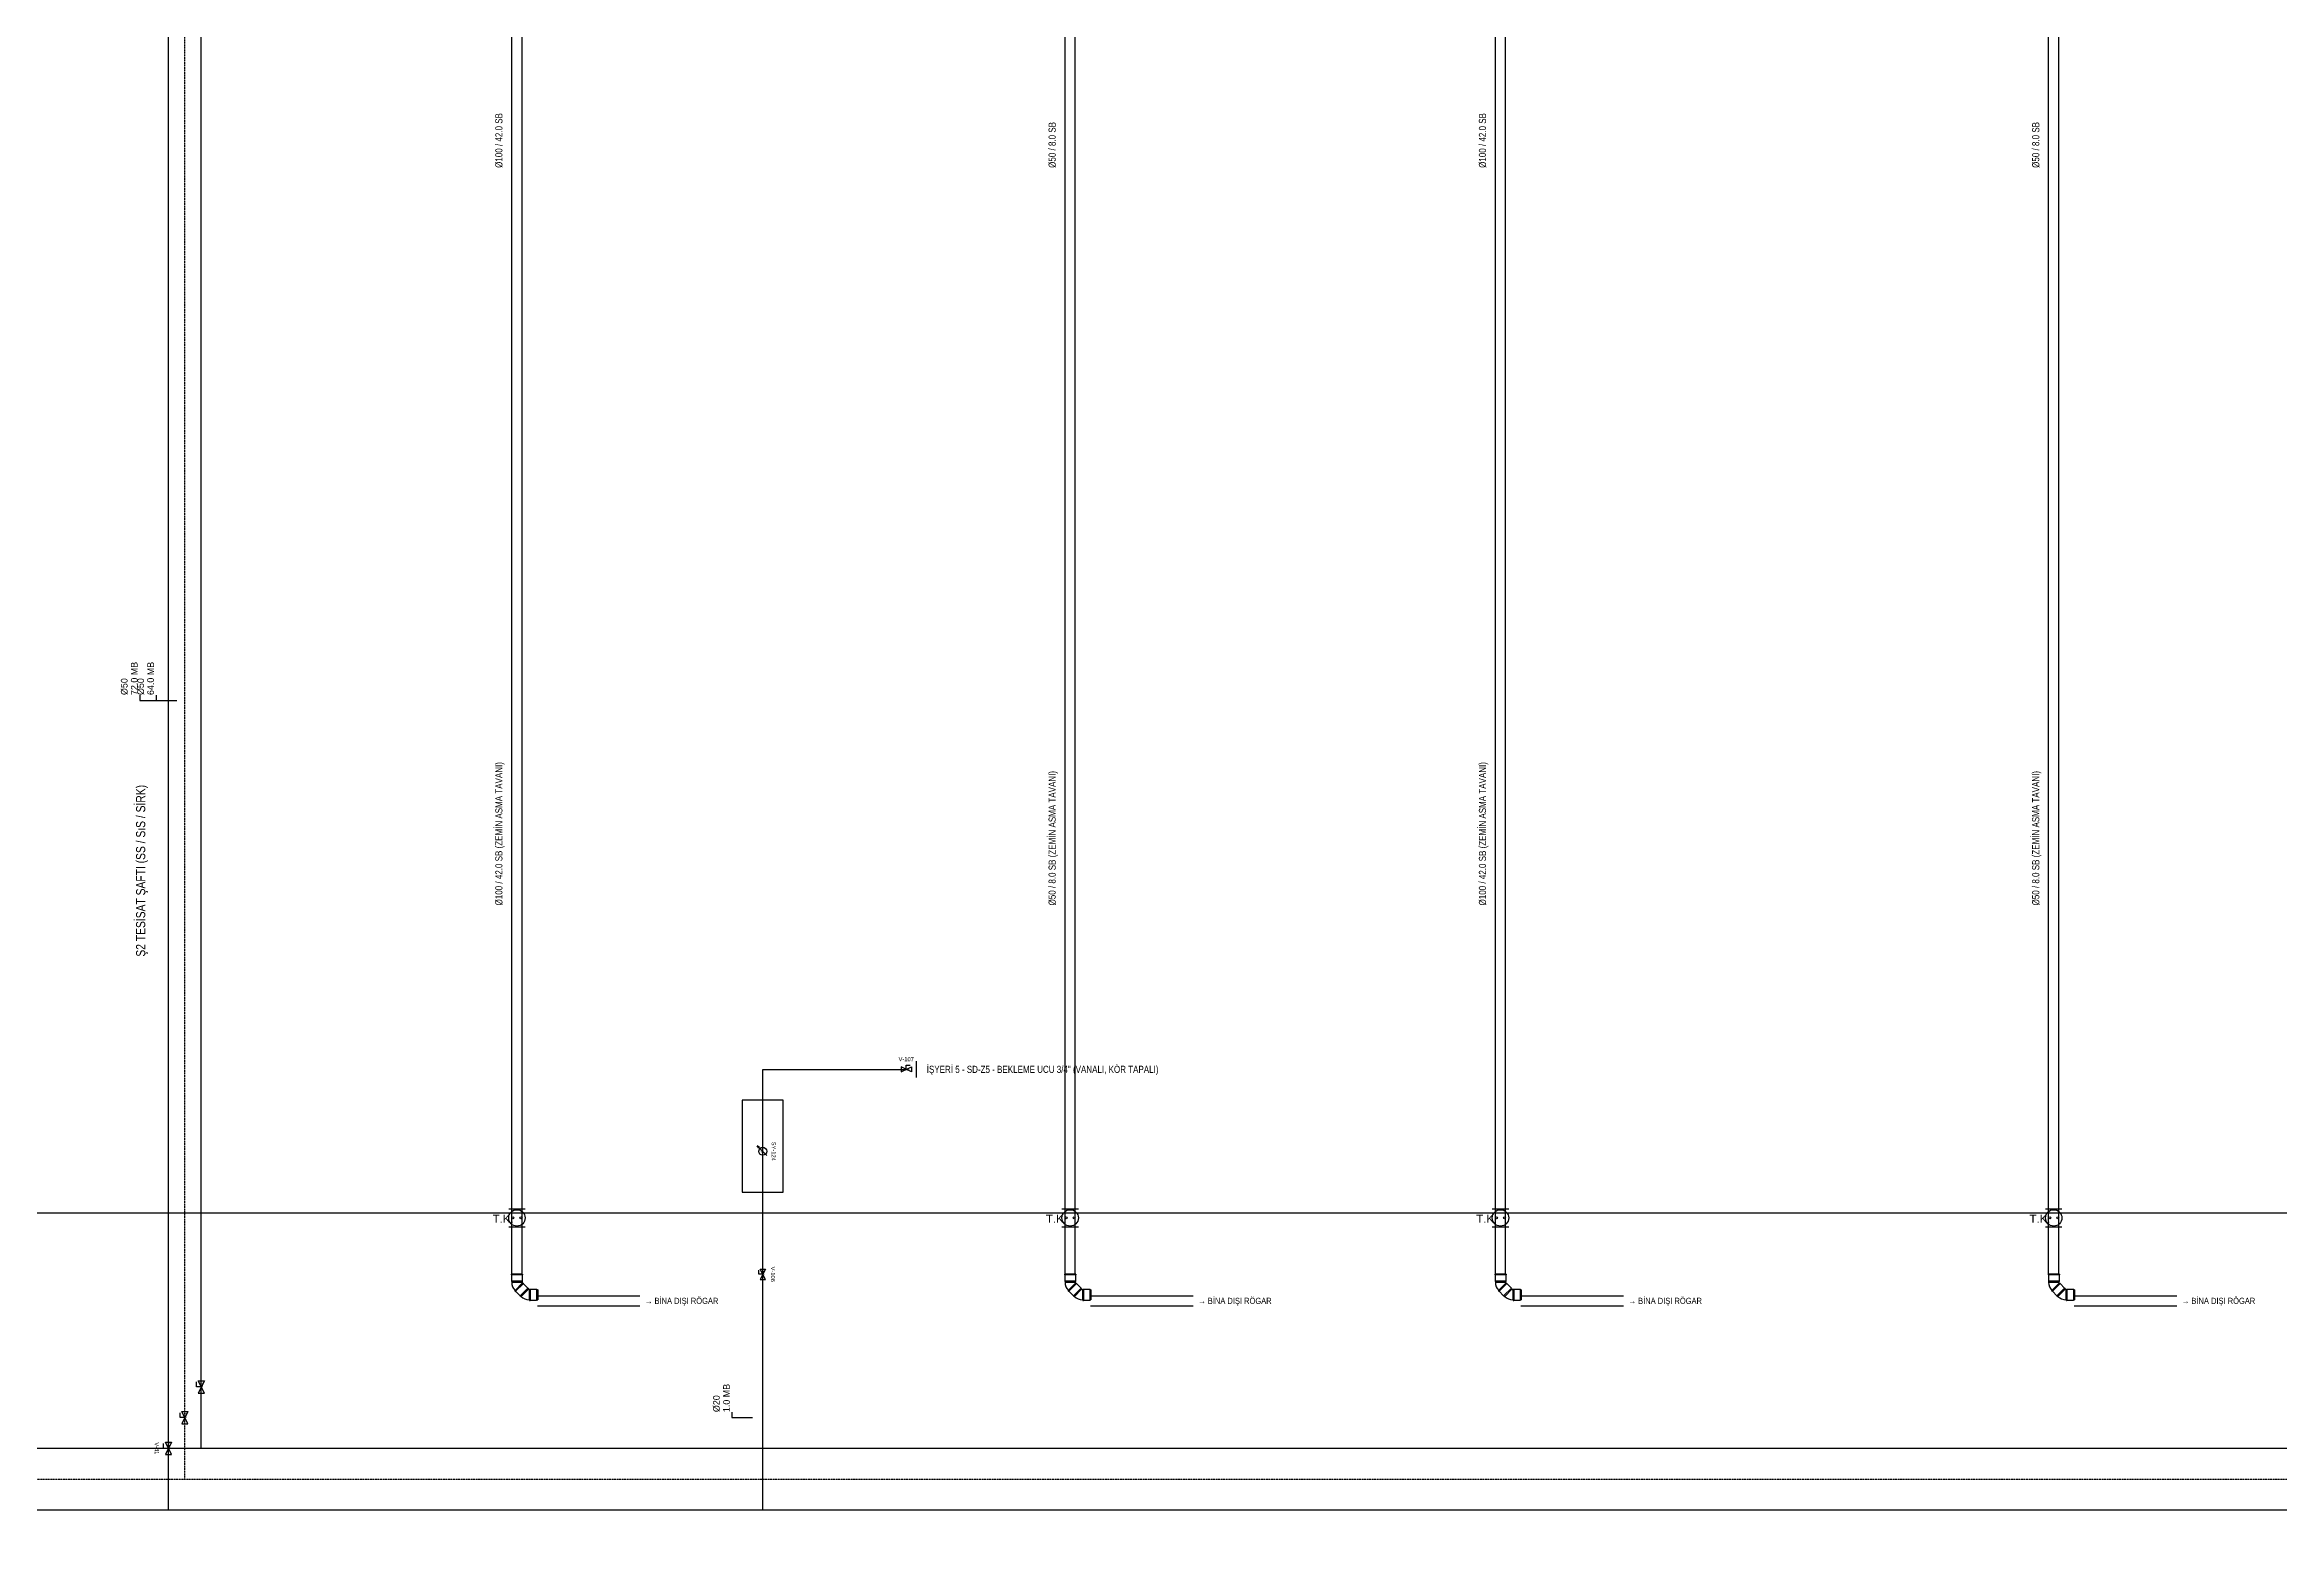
# Model space of a CAD drawing. Header units: centimetres. Extents: x 247996 to 315152, y -468471 to -440326.
# Drawn here: x 267899 to 270080, y -446171 to -444710 of the extents above; entities that cross this region are included whole.
import ezdxf
from ezdxf.enums import TextEntityAlignment as Align

# ---------------------------------------------------------------- set-up
doc = ezdxf.new("R2010")
doc.units = ezdxf.units.CM
doc.linetypes.add('0', pattern=[500, 500])
doc.linetypes.add('BASMA HATTI', pattern=[0.375, 0.25, -0.125])
for name, color, linetype, lineweight in [('SCOTT-MTY-PISSU-CAP', 211, 'Continuous', 30), ('SCOTT-MTY-SICAKSU-BORU', 1, 'BASMA HATTI', 30), ('SCOTT-MTY-SOGUKSU-BORU', 5, '0', 30), ('SCOTT-MTY-TEMIZSU-CAP', 101, 'Continuous', 30)]:
    doc.layers.add(name, color=color, linetype=linetype, lineweight=lineweight)
for name, color, linetype in [('SCOTT-MTY-PVC', 43, 'Continuous'), ('SCOTT-MTY-ROGAR', 5, 'Continuous'), ('SCOTT-MTY-SAYAC', 3, 'Continuous'), ('SCOTT-MTY-SEMA', 8, 'Continuous'), ('SCOTT-MTY-SIRKULASYON-BORU', 31, 'Continuous'), ('SCOTT-MTY-TES-SAFT', 8, 'Continuous'), ('SCOTT-MTY-TES-YAZI', 7, 'Continuous'), ('SCOTT-MTY-VANA', 1, 'Continuous'), ('SCOTT-MTY-YUK-BIRIMI', 7, 'Continuous')]:
    doc.layers.add(name, color=color, linetype=linetype)
doc.styles.add('MTY_CAP', font='wturkce.SHX', dxfattribs={"width": 0.65})
doc.styles.add('MTYCAPLT', font='arial.ttf')
doc.styles.add('ROTAS', font='arial.ttf')

# ---------------------------------------------------------------- blocks, each defined once
blk = doc.blocks.new('MTY-KURESEL VANA')
at = {"layer": 'SCOTT-MTY-VANA'}
for p, q in [((0, 0), (0, 8)), ((0, 8), (8, 8))]:
    blk.add_line(p, q, dxfattribs=at)
blk.add_lwpolyline([(-10, 5), (-10, -5), (10, 5), (10, -5), (-10, 5)], dxfattribs=at)
blk.add_attdef('CAP', (-1.1, -2.7), '', height=2.5, dxfattribs=at)
blk = doc.blocks.new('MTY-TEMIZ SU CAP MB')
at = {"layer": 'SCOTT-MTY-TEMIZSU-CAP'}
for p, q in [((0.83, 3.1), (0, 3.1)), ((0, 3.1), (0, 0))]:
    blk.add_line(p, q, dxfattribs=at)
at = {"layer": 'SCOTT-MTY-TEMIZSU-CAP', "style": 'MTY_CAP', "width": 0.65}
for tag, p in [('SOCP', (0.83, 5.42)), ('SCCP', (0.83, 2.42))]:
    blk.add_attdef(tag, text='', height=1, dxfattribs=at).set_placement(p, align=Align.MIDDLE_LEFT)
at = {"layer": 'SCOTT-MTY-YUK-BIRIMI', "color": 101, "style": 'MTY_CAP', "width": 0.65}
for tag, p in [('SO', (0.83, 3.92)), ('SC', (0.83, 0.92))]:
    blk.add_attdef(tag, text='', height=1, dxfattribs=at).set_placement(p, align=Align.MIDDLE_LEFT)
blk = doc.blocks.new('MTY-TEMIZLEME KAPAGI KOLON')
at = {"layer": 'SCOTT-MTY-VANA', "color": 1, "ltscale": 75}
for p, q in [((-10, 11), (10, 11)), ((-10, -11), (10, -11))]:
    blk.add_line(p, q, dxfattribs=at)
for centre, radius in [((0, 0), 10), ((-5, 0), 1.25), ((5, 0), 1.25)]:
    blk.add_circle(centre, radius, dxfattribs=at)
at = {"layer": 'SCOTT-MTY-VANA', "color": 1, "ltscale": 75, "style": 'MTYCAPLT'}
blk.add_attdef('TK', (-29.6, -6), '', height=10, dxfattribs=at)
blk = doc.blocks.new('PVC DIRSEK')
at = {"layer": 'SCOTT-MTY-PVC', "color": 43}
for p, q in [((-5.5, 0), (-5.5, -0.6)), ((5.5, 0), (-5.5, 0)), ((5.5, -0.6), (-5.5, -0.6)), ((-5.3, -0.6), (-5.3, -6.9)), ((5.3, -6.9), (-5.3, -6.9)), ((-5.3, -6.9), (-5, -8)), ((5, -8), (-5, -8)), ((-1.5, -16.1), (-1.9, -16.5)), ((-1.6, -16.1), (-1.9, -16.5)), ((-1.9, -16.5), (-1.5, -16.9)), ((-1.9, -16.5), (-1.5, -16.9)), ((5.3, -8.7), (-1.8, -15.8)), ((-1.8, -15.8), (-1.5, -16.1)), ((5.6, -9), (-1.6, -16.1)), ((-1.3, -16.7), (-1.5, -16.9)), ((-1.3, -16.7), (-1.5, -16.9)), ((6.3, -9.1), (-1.3, -16.7)), ((6.2, -9.2), (-1.3, -16.7)), ((-1.3, -16.7), (3.1, -21.2)), ((10.6, -13.7), (3.1, -21.2)), ((3.1, -21.2), (4.1, -21.7)), ((11.2, -14.7), (4.1, -21.7)), ((5.3, -6.9), (5, -8)), ((5.3, -0.6), (5.3, -6.9)), ((5.3, -8.7), (5.6, -9)), ((5.5, 0), (5.5, -0.6)), ((5.9, -8.7), (5.5, -9)), ((5.9, -8.7), (5.6, -9)), ((5.9, -8.7), (6.3, -9.1)), ((5.9, -8.7), (6.3, -9.1)), ((6.3, -9.1), (6.2, -9.2)), ((6.2, -9.2), (10.6, -13.7)), ((10.6, -13.7), (11.2, -14.7)), ((11.9, -15), (11.9, -25)), ((11.9, -15), (12.3, -15)), ((12.3, -14.5), (12.3, -15)), ((12.3, -14.5), (12.9, -14.5)), ((12.3, -15), (12.3, -25)), ((12.9, -14.5), (12.9, -14.7)), ((12.9, -14.7), (12.9, -25.3)), ((12.9, -14.7), (19.1, -14.7)), ((19.1, -14.7), (20.3, -15.1)), ((19.1, -14.7), (19.1, -25.3)), ((20.3, -15.1), (20.3, -25)), ((11.9, -25), (12.3, -25)), ((12.3, -25), (12.3, -25.5)), ((12.3, -25.5), (12.9, -25.5)), ((12.9, -25.3), (19.1, -25.3)), ((12.9, -25.3), (12.9, -25.5)), ((19.1, -25.3), (20.3, -25))]:
    blk.add_line(p, q, dxfattribs=at)
for centre, radius, start, end in [((6, -8), 11, 180, 225), ((11.9, -14), 11, 225, 270), ((6, -8), 1, 180, 225), ((11.9, -14), 1, 225, 270)]:
    blk.add_arc(centre, radius, start, end, dxfattribs=at)
blk = doc.blocks.new('MTY-SU SAYACI')
at = {"layer": 'SCOTT-MTY-VANA'}
blk.add_hatch(color=256, dxfattribs=at).paths.add_polyline_path([(9.8, 9.8), (5.6, 7), (7, 5.6)])
for p, q in [((-7.3, -7.3), (6.3, 6.3)), ((5.6, 7), (9.8, 9.8)), ((7, 5.6), (5.6, 7)), ((7, 5.6), (9.8, 9.8))]:
    blk.add_line(p, q, dxfattribs=at)
blk.add_circle((0, 0), 7, dxfattribs=at)
blk.add_attdef('CAP', (-2.3, -1.2), '', height=2.5, rotation=45, dxfattribs=at)

msp = doc.modelspace()

# ---------------------------------------------------------------- linework, layer by layer
at = {"layer": 'SCOTT-MTY-PVC'}
for p, q in [((268355, -445910), (268355, -441990)), ((268365, -445910), (268365, -441990)), ((268895, -445910), (268895, -441990)), ((268905, -445910), (268905, -441990)), ((269315, -445910), (269315, -441990)), ((269325, -445910), (269325, -441990)), ((269855, -445910), (269855, -441990)), ((269865, -445910), (269865, -441990)), ((268380, -445931), (268480, -445931)), ((268380, -445941), (268480, -445941)), ((268920, -445931), (269020, -445931)), ((268920, -445941), (269020, -445941)), ((269340, -445931), (269440, -445931)), ((269340, -445941), (269440, -445941)), ((269880, -445931), (269980, -445931)), ((269880, -445941), (269980, -445941))]:
    msp.add_line(p, q, dxfattribs=at)
at = {"layer": 'SCOTT-MTY-SAYAC'}
msp.add_lwpolyline([(268580, -445830), (268620, -445830), (268620, -445740), (268580, -445740)], close=True, dxfattribs=at)
at = {"layer": 'SCOTT-MTY-SEMA'}
msp.add_lwpolyline([(258900, -445850), (276550, -445850)], dxfattribs=at)
at = {"layer": 'SCOTT-MTY-SICAKSU-BORU'}
for points in [[(268036, -446110), (268036, -443040.4)], [(260800, -446440), (260800, -446110), (276300, -446110)]]:
    msp.add_lwpolyline(points, dxfattribs=at)
at = {"layer": 'SCOTT-MTY-SIRKULASYON-BORU'}
for points in [[(268052, -446080), (268052, -443030.8)], [(276300, -446080), (260840, -446080), (260840, -446520), (260860, -446520)]]:
    msp.add_lwpolyline(points, dxfattribs=at)
at = {"layer": 'SCOTT-MTY-SOGUKSU-BORU'}
msp.add_line((268750, -445718), (268750, -445702), dxfattribs=at)
for points in [[(268020, -446140), (268020, -443050)], [(268600, -446140), (268600, -445710), (268740, -445710)], [(260280, -446640), (260340, -446640), (260340, -446140), (276300, -446140)]]:
    msp.add_lwpolyline(points, dxfattribs=at)

# ---------------------------------------------------------------- block references
at = {"layer": 'SCOTT-MTY-PISSU-CAP'}
ref = msp.add_blockref('MTY-TEMIZLEME KAPAGI KOLON', (268360, -445855), dxfattribs=dict(at, xscale=0.8, yscale=0.8))
ref.add_attrib('TK', 'T.K.', (268336.3, -445859.8), dxfattribs={"height": 8, "style": 'MTYCAPLT'})
ref = msp.add_blockref('MTY-TEMIZLEME KAPAGI KOLON', (268900, -445855), dxfattribs=dict(at, xscale=0.8, yscale=0.8))
ref.add_attrib('TK', 'T.K.', (268876.3, -445859.8), dxfattribs={"height": 8, "style": 'MTYCAPLT'})
ref = msp.add_blockref('MTY-TEMIZLEME KAPAGI KOLON', (269320, -445855), dxfattribs=dict(at, xscale=0.8, yscale=0.8))
ref.add_attrib('TK', 'T.K.', (269296.3, -445859.8), dxfattribs={"height": 8, "style": 'MTYCAPLT'})
ref = msp.add_blockref('MTY-TEMIZLEME KAPAGI KOLON', (269860, -445855), dxfattribs=dict(at, xscale=0.8, yscale=0.8))
ref.add_attrib('TK', 'T.K.', (269836.3, -445859.8), dxfattribs={"height": 8, "style": 'MTYCAPLT'})
at = {"layer": 'SCOTT-MTY-PVC'}
for p in [(268360, -445910), (268900, -445910), (269320, -445910), (269860, -445910)]:
    msp.add_blockref('PVC DIRSEK', p, dxfattribs=at)
at = {"layer": 'SCOTT-MTY-SAYAC'}
ref = msp.add_blockref('MTY-SU SAYACI', (268600, -445790), dxfattribs=dict(at, xscale=0.55, yscale=0.55, rotation=90))
ref.add_attrib('CAP', 'DN20', (268600.6, -445791.3), dxfattribs={"height": 1.38, "rotation": 135})
at = {"layer": 'SCOTT-MTY-TEMIZSU-CAP'}
ref = msp.add_blockref('MTY-TEMIZ SU CAP MB', (268012, -445350), dxfattribs=dict(at, xscale=6.5, yscale=6.5, rotation=90))
ref.add_attrib('SO', '72.0 MB', (267989.8, -445344.6), dxfattribs={"height": 6.5, "rotation": 90, "style": 'MTY_CAP'})
ref.add_attrib('SOCP', 'Ø50', (267980, -445344.6), dxfattribs={"height": 6.5, "rotation": 90, "style": 'MTY_CAP'})
ref = msp.add_blockref('MTY-TEMIZ SU CAP MB', (268028, -445350), dxfattribs=dict(at, xscale=6.5, yscale=6.5, rotation=90))
ref.add_attrib('SO', '64.0 MB', (268005.8, -445344.6), dxfattribs={"height": 6.5, "rotation": 90, "style": 'MTY_CAP'})
ref.add_attrib('SOCP', 'Ø50', (267996, -445344.6), dxfattribs={"height": 6.5, "rotation": 90, "style": 'MTY_CAP'})
ref = msp.add_blockref('MTY-TEMIZ SU CAP MB', (268590, -446050), dxfattribs=dict(at, xscale=6.5, yscale=6.5, rotation=90))
ref.add_attrib('SO', '1.0 MB', (268567.8, -446044.6), dxfattribs={"height": 6.5, "rotation": 90, "style": 'MTY_CAP'})
ref.add_attrib('SOCP', 'Ø20', (268558, -446044.6), dxfattribs={"height": 6.5, "rotation": 90, "style": 'MTY_CAP'})
at = {"layer": 'SCOTT-MTY-VANA', "xscale": 0.5, "yscale": 0.5}
msp.add_blockref('MTY-KURESEL VANA', (268740, -445710), dxfattribs=at).add_auto_attribs({'CAP': 'DN20'})
at = {"layer": 'SCOTT-MTY-VANA', "rotation": 90}
for p, xscale, yscale, values in [((268600, -445910), 0.5, 0.5, {'CAP': 'DN20'}), ((268052, -446020), 0.6, 0.6, {'CAP': 'DN40'}), ((268036, -446050), 0.6, 0.6, {'CAP': 'DN40'}), ((268020, -446080), 0.6, 0.6, {'CAP': 'DN40'})]:
    msp.add_blockref('MTY-KURESEL VANA', p, dxfattribs=dict(at, xscale=xscale, yscale=yscale)).add_auto_attribs(values)

# ---------------------------------------------------------------- texts
at = {"layer": 'SCOTT-MTY-PISSU-CAP', "style": 'ROTAS', "width": 0.8}
for s, p in [('Ø100 / 42.0 SB', (268348, -444830)), ('Ø50 / 8.0 SB', (268888, -444830)), ('Ø100 / 42.0 SB', (269308, -444830)), ('Ø50 / 8.0 SB', (269848, -444830)), ('Ø100 / 42.0 SB (ZEMİN ASMA TAVANI)', (268348, -445550)), ('Ø50 / 8.0 SB (ZEMİN ASMA TAVANI)', (268888, -445550)), ('Ø100 / 42.0 SB (ZEMİN ASMA TAVANI)', (269308, -445550)), ('Ø50 / 8.0 SB (ZEMİN ASMA TAVANI)', (269848, -445550))]:
    msp.add_text(s, height=7, rotation=90, dxfattribs=at).set_placement(p, align=Align.BOTTOM_LEFT)
at = {"layer": 'SCOTT-MTY-ROGAR', "style": 'ROTAS', "width": 0.8}
for p in [(268485, -445936), (269025, -445936), (269445, -445936), (269985, -445936)]:
    msp.add_text('→ BİNA DIŞI RÖGAR', height=6, dxfattribs=at).set_placement(p, align=Align.MIDDLE_LEFT)
at = {"layer": 'SCOTT-MTY-TES-SAFT', "style": 'ROTAS', "width": 0.8}
msp.add_text('Ş2 TESİSAT ŞAFTI (SS / SıS / SİRK)', height=9, rotation=90, dxfattribs=at).set_placement((268000, -445600), align=Align.BOTTOM_LEFT)
at = {"layer": 'SCOTT-MTY-TES-YAZI', "style": 'ROTAS', "width": 0.8}
msp.add_text('İŞYERİ 5 - SD-Z5 - BEKLEME UCU 3/4" (VANALI, KÖR TAPALI)', height=7, dxfattribs=at).set_placement((268760, -445710), align=Align.MIDDLE_LEFT)
at = {"layer": 'SCOTT-MTY-VANA', "style": 'ROTAS', "width": 0.8}
msp.add_text('V-107', height=4, dxfattribs=at).set_placement((268740, -445700.1), align=Align.MIDDLE_CENTER)
for s, p in [('SY-124', (268610.7, -445790)), ('V-106', (268609.9, -445910)), ('V-41', (268008.6, -446080))]:
    msp.add_text(s, height=4, rotation=-90, dxfattribs=at).set_placement(p, align=Align.MIDDLE_CENTER)

doc.saveas('drawing.dxf')
